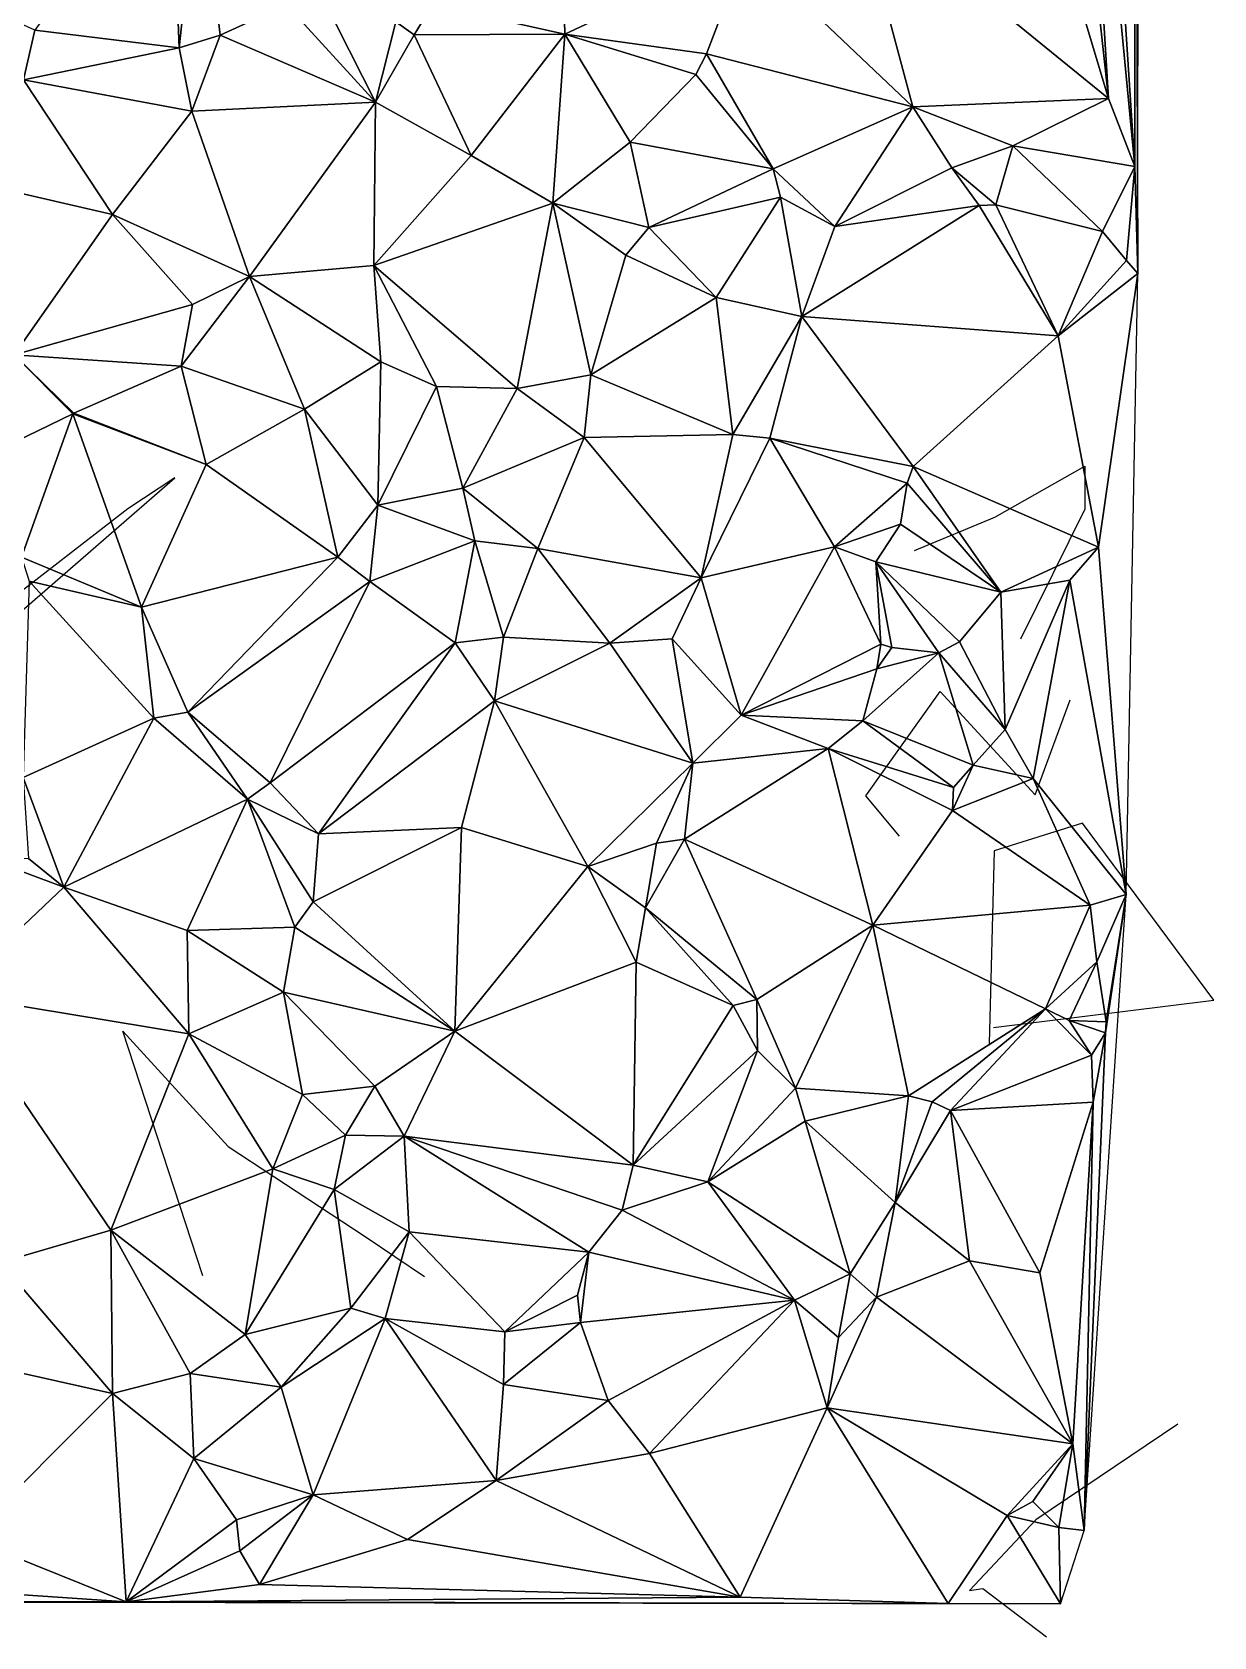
# Model space of a CAD drawing. Header units: metres. Extents: x -15 to 15.5, y -15.2 to 15.3.
# Drawn here: x 7.79 to 15.47, y -15.21 to -4.79 of the extents above; entities that cross this region are included whole.
import ezdxf

# ---------------------------------------------------------------- set-up
doc = ezdxf.new("R2010")
doc.units = ezdxf.units.M
doc.layers.add('CRACKS', color=1, linetype='Continuous')
doc.layers.add('STREET_MESH', color=7, linetype='Continuous')

msp = doc.modelspace()

# ---------------------------------------------------------------- linework, layer by layer
at = {"layer": 'CRACKS'}
for points in [[(7.196, -9.002, 0.1), (8.72, -7.68, 0.1), (8.415, -7.881, 0.1), (6.738, -9.181, 0.1), (7.449, -7.478, 0.1)], [(13.525, -8.152, 0.1), (14.047, -7.935, 0.1), (14.631, -7.604, 0.1), (14.631, -7.883, 0.1), (14.214, -8.728, 0.1)], [(13.427, -10.007, 0.1), (13.209, -9.746, 0.1), (13.692, -9.068, 0.1), (14.309, -9.739, 0.1), (14.536, -9.121, 0.1)], [(14.037, -11.25, 0.1), (15.469, -11.071, 0.1), (14.615, -9.922, 0.1), (14.043, -10.102, 0.1), (14.01, -11.354, 0.1)], [(8.903, -12.861, 0.1), (8.382, -11.272, 0.1), (9.066, -12.021, 0.1), (9.957, -12.606, 0.1), (10.343, -12.865, 0.1)], [(15.234, -13.825, 0.1), (14.313, -14.446, 0.1), (13.881, -14.905, 0.1), (13.968, -14.892, 0.1), (14.382, -15.206, 0.1)]]:
    msp.add_polyline3d(points, dxfattribs=at)
at = {"layer": 'STREET_MESH'}
for points in [[(14.952, 1.595), (14.976, -6.354), (14.984, 4.418)], [(14.955, -5.66), (14.952, 1.595), (14.642, -0.864)], [(14.952, 1.595), (14.955, -5.66), (14.976, -6.354)], [(14.554, -1.445), (14.955, -5.66), (14.642, -0.864)], [(14.554, -1.445), (14.429, -1.954), (14.785, -5.217)], [(14.955, -5.66), (14.554, -1.445), (14.785, -5.217)], [(14.785, -5.217), (14.429, -1.954), (14.16, -3.133)], [(13.142, -3.881), (14.785, -5.217), (14.16, -3.133)], [(7.811, -4.775), (8.749, -4.889), (8.697, -3.541)], [(8.749, -4.889), (8.881, -3.661), (8.697, -3.541)], [(8.881, -3.661), (8.749, -4.889), (9.015, -4.806)], [(9.445, -4.609), (8.881, -3.661), (9.015, -4.806)], [(13.513, -5.272), (13.142, -3.881), (12.433, -4.247)], [(13.142, -3.881), (13.513, -5.272), (14.785, -5.217)], [(11.233, -3.992), (10.394, -4.61), (11.253, -4.8)], [(11.233, -3.992), (11.253, -4.8), (12.433, -4.247)], [(11.253, -4.8), (12.173, -4.928), (12.433, -4.247)], [(12.173, -4.928), (13.513, -5.272), (12.433, -4.247)], [(9.684, -4.568), (9.445, -4.609), (10.024, -5.242)], [(10.156, -4.72), (9.684, -4.568), (10.024, -5.242)], [(10.024, -5.242), (9.445, -4.609), (9.015, -4.806)], [(10.394, -4.61), (10.156, -4.72), (10.276, -4.805)], [(11.253, -4.8), (10.394, -4.61), (10.276, -4.805)], [(7.738, -5.096), (7.811, -4.775), (7.715, -4.731)], [(8.749, -4.889), (7.811, -4.775), (7.738, -5.096)], [(10.156, -4.72), (10.024, -5.242), (10.276, -4.805)], [(8.749, -4.889), (7.738, -5.096), (8.83, -5.301)], [(8.749, -4.889), (8.83, -5.301), (9.015, -4.806)], [(8.83, -5.301), (10.024, -5.242), (9.015, -4.806)], [(10.024, -5.242), (10.645, -5.588), (10.276, -4.805)], [(10.645, -5.588), (11.253, -4.8), (10.276, -4.805)], [(10.645, -5.588), (11.175, -5.897), (11.253, -4.8)], [(11.253, -4.8), (11.175, -5.897), (11.677, -5.501)], [(12.104, -5.062), (11.253, -4.8), (11.677, -5.501)], [(12.104, -5.062), (12.173, -4.928), (11.253, -4.8)], [(12.173, -4.928), (12.104, -5.062), (12.607, -5.674)], [(13.513, -5.272), (12.173, -4.928), (12.607, -5.674)], [(7.738, -5.096), (7.574, -5.799), (8.315, -5.971)], [(8.83, -5.301), (7.738, -5.096), (8.315, -5.971)], [(12.607, -5.674), (12.104, -5.062), (11.677, -5.501)], [(9.206, -6.373), (8.83, -5.301), (8.315, -5.971)], [(8.83, -5.301), (9.206, -6.373), (10.024, -5.242)], [(9.206, -6.373), (10.012, -6.302), (10.024, -5.242)], [(10.012, -6.302), (10.645, -5.588), (10.024, -5.242)], [(13.513, -5.272), (12.607, -5.674), (13.008, -6.048)], [(13.767, -5.668), (13.513, -5.272), (13.008, -6.048)], [(13.513, -5.272), (14.163, -5.525), (14.785, -5.217)], [(13.767, -5.668), (14.163, -5.525), (13.513, -5.272)], [(14.163, -5.525), (14.955, -5.66), (14.785, -5.217)], [(11.175, -5.897), (11.8, -6.056), (11.677, -5.501)], [(11.8, -6.056), (12.607, -5.674), (11.677, -5.501)], [(10.645, -5.588), (10.012, -6.302), (11.175, -5.897)], [(14.163, -5.525), (13.767, -5.668), (14.053, -5.908)], [(14.163, -5.525), (14.053, -5.908), (14.745, -6.082)], [(14.163, -5.525), (14.745, -6.082), (14.955, -5.66)], [(11.8, -6.056), (12.654, -5.859), (12.607, -5.674)], [(12.607, -5.674), (12.654, -5.859), (13.008, -6.048)], [(13.945, -5.912), (13.767, -5.668), (13.008, -6.048)], [(14.053, -5.908), (13.767, -5.668), (13.945, -5.912)], [(14.745, -6.082), (14.902, -6.269), (14.955, -5.66)], [(14.955, -5.66), (14.902, -6.269), (14.976, -6.354)], [(7.574, -5.799), (7.676, -6.883), (8.315, -5.971)], [(11.175, -5.897), (10.012, -6.302), (10.943, -7.1)], [(11.175, -5.897), (10.943, -7.1), (11.423, -7.011)], [(11.65, -6.235), (11.175, -5.897), (11.423, -7.011)], [(11.65, -6.235), (11.8, -6.056), (11.175, -5.897)], [(12.654, -5.859), (11.8, -6.056), (12.237, -6.509)], [(12.654, -5.859), (12.237, -6.509), (12.793, -6.633)], [(12.654, -5.859), (12.793, -6.633), (13.008, -6.048)], [(12.793, -6.633), (13.945, -5.912), (13.008, -6.048)], [(13.945, -5.912), (12.793, -6.633), (14.457, -6.759)], [(14.053, -5.908), (13.945, -5.912), (14.457, -6.759)], [(14.745, -6.082), (14.053, -5.908), (14.457, -6.759)], [(7.676, -6.883), (8.835, -6.556), (8.315, -5.971)], [(8.835, -6.556), (9.206, -6.373), (8.315, -5.971)], [(11.8, -6.056), (11.65, -6.235), (12.237, -6.509)], [(14.902, -6.269), (14.745, -6.082), (14.457, -6.759)], [(12.237, -6.509), (11.65, -6.235), (11.423, -7.011)], [(10.012, -6.302), (9.206, -6.373), (10.058, -6.928)], [(10.012, -6.302), (10.421, -7.087), (10.943, -7.1)], [(10.421, -7.087), (10.012, -6.302), (10.058, -6.928)], [(14.902, -6.269), (14.457, -6.759), (14.976, -6.354)], [(14.457, -6.759), (14.72, -8.13), (14.976, -6.354)], [(14.72, -8.13), (14.9, -10.386), (14.976, -6.354)], [(8.761, -6.956), (9.206, -6.373), (8.835, -6.556)], [(9.563, -7.235), (9.206, -6.373), (8.761, -6.956)], [(9.206, -6.373), (9.563, -7.235), (10.058, -6.928)], [(8.761, -6.956), (8.835, -6.556), (7.676, -6.883)], [(12.345, -7.399), (12.237, -6.509), (11.423, -7.011)], [(12.237, -6.509), (12.345, -7.399), (12.793, -6.633)], [(12.345, -7.399), (12.586, -7.423), (12.793, -6.633)], [(12.793, -6.633), (12.586, -7.423), (13.516, -7.607)], [(12.793, -6.633), (13.516, -7.607), (14.457, -6.759)], [(14.457, -6.759), (13.516, -7.607), (14.72, -8.13)], [(8.058, -7.266), (7.676, -6.883), (7.607, -7.483)], [(7.676, -6.883), (8.058, -7.266), (8.064, -7.26)], [(8.761, -6.956), (7.676, -6.883), (8.064, -7.26)], [(8.923, -7.593), (8.761, -6.956), (8.064, -7.26)], [(9.563, -7.235), (8.761, -6.956), (8.923, -7.593)], [(10.058, -6.928), (9.563, -7.235), (10.038, -7.858)], [(10.421, -7.087), (10.058, -6.928), (10.038, -7.858)], [(10.943, -7.1), (11.38, -7.418), (11.423, -7.011)], [(11.38, -7.418), (12.345, -7.399), (11.423, -7.011)], [(10.421, -7.087), (10.038, -7.858), (10.591, -7.748)], [(10.421, -7.087), (10.591, -7.748), (10.943, -7.1)], [(10.591, -7.748), (11.38, -7.418), (10.943, -7.1)], [(7.724, -8.196), (8.058, -7.266), (7.607, -7.483)], [(7.724, -8.196), (8.504, -8.521), (8.058, -7.266)], [(8.058, -7.266), (8.923, -7.593), (8.064, -7.26)], [(8.504, -8.521), (8.923, -7.593), (8.058, -7.266)], [(9.563, -7.235), (8.923, -7.593), (9.779, -8.196)], [(10.038, -7.858), (9.563, -7.235), (9.779, -8.196)], [(11.079, -8.139), (11.38, -7.418), (10.591, -7.748)], [(11.38, -7.418), (11.079, -8.139), (12.14, -8.33)], [(12.345, -7.399), (11.38, -7.418), (12.14, -8.33)], [(12.586, -7.423), (12.345, -7.399), (12.14, -8.33)], [(12.586, -7.423), (12.14, -8.33), (13.005, -8.129)], [(12.586, -7.423), (13.477, -7.715), (13.516, -7.607)], [(13.477, -7.715), (12.586, -7.423), (13.005, -8.129)], [(8.923, -7.593), (8.504, -8.521), (9.779, -8.196)], [(13.516, -7.607), (13.477, -7.715), (14.086, -8.422)], [(13.516, -7.607), (14.086, -8.422), (14.72, -8.13)], [(10.591, -7.748), (10.038, -7.858), (10.669, -8.09)], [(11.079, -8.139), (10.591, -7.748), (10.669, -8.09)], [(13.477, -7.715), (13.005, -8.129), (13.433, -7.982)], [(14.086, -8.422), (13.477, -7.715), (13.433, -7.982)], [(9.987, -8.353), (10.038, -7.858), (9.779, -8.196)], [(10.038, -7.858), (9.987, -8.353), (10.669, -8.09)], [(13.005, -8.129), (13.274, -8.226), (13.433, -7.982)], [(13.274, -8.226), (14.086, -8.422), (13.433, -7.982)], [(9.987, -8.353), (10.541, -8.752), (10.669, -8.09)], [(10.541, -8.752), (10.856, -8.714), (10.669, -8.09)], [(10.856, -8.714), (11.079, -8.139), (10.669, -8.09)], [(7.724, -8.196), (7.775, -8.351), (8.504, -8.521)], [(8.504, -8.521), (8.805, -9.202), (9.779, -8.196)], [(8.805, -9.202), (9.987, -8.353), (9.779, -8.196)], [(11.546, -8.754), (11.079, -8.139), (10.856, -8.714)], [(11.079, -8.139), (11.546, -8.754), (12.14, -8.33)], [(12.14, -8.33), (12.398, -9.222), (13.005, -8.129)], [(12.398, -9.222), (13.306, -8.761), (13.005, -8.129)], [(13.306, -8.761), (13.274, -8.226), (13.005, -8.129)], [(13.274, -8.226), (13.682, -8.817), (13.817, -8.745)], [(13.274, -8.226), (13.817, -8.745), (14.086, -8.422)], [(13.274, -8.226), (13.377, -8.783), (13.682, -8.817)], [(13.306, -8.761), (13.377, -8.783), (13.274, -8.226)], [(14.086, -8.422), (14.533, -8.344), (14.72, -8.13)], [(14.533, -8.344), (14.9, -10.386), (14.72, -8.13)], [(11.546, -8.754), (11.95, -8.725), (12.14, -8.33)], [(11.95, -8.725), (12.398, -9.222), (12.14, -8.33)], [(7.775, -8.351), (7.736, -9.627), (8.583, -9.241)], [(8.504, -8.521), (7.775, -8.351), (8.583, -9.241)], [(8.805, -9.202), (9.339, -9.661), (9.987, -8.353)], [(9.987, -8.353), (9.339, -9.661), (10.541, -8.752)], [(14.086, -8.422), (13.817, -8.745), (14.114, -9.315)], [(14.533, -8.344), (14.086, -8.422), (14.114, -9.315)], [(14.296, -9.632), (14.533, -8.344), (14.114, -9.315)], [(14.533, -8.344), (14.296, -9.632), (14.9, -10.386)], [(8.805, -9.202), (8.504, -8.521), (8.583, -9.241)], [(9.339, -9.661), (9.653, -9.992), (10.541, -8.752)], [(10.541, -8.752), (9.653, -9.992), (10.796, -9.128)], [(10.541, -8.752), (10.796, -9.128), (10.856, -8.714)], [(10.796, -9.128), (11.546, -8.754), (10.856, -8.714)], [(11.95, -8.725), (11.546, -8.754), (12.085, -9.533)], [(12.398, -9.222), (11.95, -8.725), (12.085, -9.533)], [(13.817, -8.745), (13.682, -8.817), (14.114, -9.315)], [(11.546, -8.754), (10.796, -9.128), (12.085, -9.533)], [(13.306, -8.761), (12.398, -9.222), (13.28, -8.921)], [(13.19, -9.259), (13.682, -8.817), (13.28, -8.921)], [(13.19, -9.259), (13.905, -9.545), (13.682, -8.817)], [(13.377, -8.783), (13.306, -8.761), (13.28, -8.921)], [(13.682, -8.817), (13.377, -8.783), (13.28, -8.921)], [(13.682, -8.817), (13.905, -9.545), (14.114, -9.315)], [(12.398, -9.222), (13.19, -9.259), (13.28, -8.921)], [(10.796, -9.128), (9.653, -9.992), (10.582, -9.951)], [(11.403, -10.203), (10.796, -9.128), (10.582, -9.951)], [(10.796, -9.128), (11.403, -10.203), (12.085, -9.533)], [(7.736, -9.627), (7.999, -10.337), (8.583, -9.241)], [(7.999, -10.337), (9.192, -9.766), (8.583, -9.241)], [(9.192, -9.766), (8.805, -9.202), (8.583, -9.241)], [(9.192, -9.766), (9.339, -9.661), (8.805, -9.202)], [(12.964, -9.438), (12.398, -9.222), (12.085, -9.533)], [(13.19, -9.259), (12.398, -9.222), (12.964, -9.438)], [(13.779, -9.69), (13.19, -9.259), (12.964, -9.438)], [(13.19, -9.259), (13.779, -9.69), (13.905, -9.545)], [(13.905, -9.545), (14.296, -9.632), (14.114, -9.315)], [(12.031, -10.027), (12.964, -9.438), (12.085, -9.533)], [(12.964, -9.438), (12.031, -10.027), (13.253, -10.584)], [(13.771, -9.841), (12.964, -9.438), (13.253, -10.584)], [(13.771, -9.841), (13.779, -9.69), (12.964, -9.438)], [(11.403, -10.203), (11.848, -10.053), (12.085, -9.533)], [(11.848, -10.053), (12.031, -10.027), (12.085, -9.533)], [(13.905, -9.545), (13.771, -9.841), (14.296, -9.632)], [(13.779, -9.69), (13.771, -9.841), (13.905, -9.545)], [(7.736, -9.627), (7.77, -10.152), (7.999, -10.337)], [(9.653, -9.992), (9.339, -9.661), (9.192, -9.766)], [(13.771, -9.841), (14.665, -10.455), (14.296, -9.632)], [(14.296, -9.632), (14.665, -10.455), (14.9, -10.386)], [(9.192, -9.766), (7.999, -10.337), (8.801, -10.619)], [(9.5, -10.598), (9.192, -9.766), (8.801, -10.619)], [(9.5, -10.598), (9.618, -10.433), (9.192, -9.766)], [(9.618, -10.433), (9.653, -9.992), (9.192, -9.766)], [(13.771, -9.841), (13.253, -10.584), (14.665, -10.455)], [(10.582, -9.951), (9.618, -10.433), (10.538, -11.273)], [(9.653, -9.992), (9.618, -10.433), (10.582, -9.951)], [(11.403, -10.203), (10.582, -9.951), (10.538, -11.273)], [(11.403, -10.203), (11.777, -10.473), (11.848, -10.053)], [(11.777, -10.473), (12.501, -11.067), (12.031, -10.027)], [(11.848, -10.053), (11.777, -10.473), (12.031, -10.027)], [(12.031, -10.027), (12.501, -11.067), (13.253, -10.584)], [(7.517, -10.158), (7.263, -11.035), (7.999, -10.337)], [(7.77, -10.152), (7.517, -10.158), (7.999, -10.337)], [(11.716, -10.826), (11.403, -10.203), (10.538, -11.273)], [(11.777, -10.473), (11.403, -10.203), (11.716, -10.826)], [(7.263, -11.035), (8.812, -11.291), (7.999, -10.337)], [(7.999, -10.337), (8.812, -11.291), (8.801, -10.619)], [(14.9, -10.386), (14.766, -11.283), (14.626, -14.514)], [(14.665, -10.455), (14.708, -10.822), (14.9, -10.386)], [(14.9, -10.386), (14.708, -10.822), (14.769, -11.213)], [(14.766, -11.283), (14.9, -10.386), (14.769, -11.213)], [(9.618, -10.433), (9.5, -10.598), (10.538, -11.273)], [(12.347, -11.106), (11.777, -10.473), (11.716, -10.826)], [(11.777, -10.473), (12.347, -11.106), (12.501, -11.067)], [(14.665, -10.455), (13.253, -10.584), (14.376, -11.128)], [(14.708, -10.822), (14.665, -10.455), (14.376, -11.128)], [(9.426, -11.019), (9.5, -10.598), (8.801, -10.619)], [(8.812, -11.291), (9.426, -11.019), (8.801, -10.619)], [(9.5, -10.598), (9.426, -11.019), (10.538, -11.273)], [(13.253, -10.584), (12.501, -11.067), (12.752, -11.642)], [(13.485, -11.693), (13.253, -10.584), (12.752, -11.642)], [(13.253, -10.584), (13.485, -11.693), (14.376, -11.128)], [(11.698, -12.143), (11.716, -10.826), (10.538, -11.273)], [(11.698, -12.143), (12.347, -11.106), (11.716, -10.826)], [(14.53, -11.203), (14.708, -10.822), (14.376, -11.128)], [(14.708, -10.822), (14.53, -11.203), (14.769, -11.213)], [(8.812, -11.291), (7.263, -11.035), (8.304, -12.566)], [(8.304, -12.566), (7.263, -11.035), (7.589, -12.774)], [(9.426, -11.019), (8.812, -11.291), (9.55, -11.684)], [(9.426, -11.019), (10.02, -11.629), (10.538, -11.273)], [(10.02, -11.629), (9.426, -11.019), (9.55, -11.684)], [(12.347, -11.106), (11.698, -12.143), (12.504, -11.399)], [(12.501, -11.067), (12.347, -11.106), (12.504, -11.399)], [(12.501, -11.067), (12.504, -11.399), (12.752, -11.642)], [(13.485, -11.693), (13.64, -11.731), (14.376, -11.128)], [(14.376, -11.128), (13.64, -11.731), (13.758, -11.787)], [(14.674, -11.429), (14.376, -11.128), (13.758, -11.787)], [(14.674, -11.429), (14.53, -11.203), (14.376, -11.128)], [(14.53, -11.203), (14.766, -11.283), (14.769, -11.213)], [(14.53, -11.203), (14.674, -11.429), (14.766, -11.283)], [(8.812, -11.291), (8.304, -12.566), (9.356, -12.167)], [(9.55, -11.684), (8.812, -11.291), (9.356, -12.167)], [(10.02, -11.629), (10.209, -11.955), (10.538, -11.273)], [(10.209, -11.955), (11.698, -12.143), (10.538, -11.273)], [(14.766, -11.283), (14.685, -11.734), (14.626, -14.514)], [(14.766, -11.283), (14.674, -11.429), (14.685, -11.734)], [(12.504, -11.399), (11.698, -12.143), (12.182, -12.252)], [(12.504, -11.399), (12.182, -12.252), (12.752, -11.642)], [(14.685, -11.734), (14.674, -11.429), (13.758, -11.787)], [(9.83, -11.949), (10.02, -11.629), (9.55, -11.684)], [(10.02, -11.629), (9.83, -11.949), (10.209, -11.955)], [(12.182, -12.252), (12.815, -11.858), (12.752, -11.642)], [(12.815, -11.858), (13.485, -11.693), (12.752, -11.642)], [(9.83, -11.949), (9.55, -11.684), (9.356, -12.167)], [(13.485, -11.693), (12.815, -11.858), (13.4, -12.386)], [(13.64, -11.731), (13.485, -11.693), (13.4, -12.386)], [(13.64, -11.731), (13.4, -12.386), (13.758, -11.787)], [(14.338, -12.841), (14.685, -11.734), (13.758, -11.787)], [(14.554, -13.953), (14.685, -11.734), (14.338, -12.841)], [(14.685, -11.734), (14.554, -13.953), (14.626, -14.514)], [(13.107, -12.849), (12.815, -11.858), (12.182, -12.252)], [(12.815, -11.858), (13.107, -12.849), (13.4, -12.386)], [(13.4, -12.386), (13.882, -12.764), (13.758, -11.787)], [(13.882, -12.764), (14.338, -12.841), (13.758, -11.787)], [(9.755, -12.3), (9.83, -11.949), (9.356, -12.167)], [(9.83, -11.949), (9.755, -12.3), (10.209, -11.955)], [(10.209, -11.955), (9.755, -12.3), (10.243, -12.575)], [(11.698, -12.143), (10.209, -11.955), (11.626, -12.435)], [(11.41, -12.708), (10.209, -11.955), (10.243, -12.575)], [(10.209, -11.955), (11.41, -12.708), (11.626, -12.435)], [(9.356, -12.167), (8.304, -12.566), (9.178, -13.243)], [(9.755, -12.3), (9.356, -12.167), (9.178, -13.243)], [(12.182, -12.252), (11.698, -12.143), (11.626, -12.435)], [(12.745, -13.02), (12.182, -12.252), (11.626, -12.435)], [(13.107, -12.849), (12.182, -12.252), (12.745, -13.02)], [(9.755, -12.3), (9.178, -13.243), (9.863, -13.072)], [(10.243, -12.575), (9.755, -12.3), (9.863, -13.072)], [(13.107, -12.849), (13.277, -12.999), (13.4, -12.386)], [(13.277, -12.999), (13.882, -12.764), (13.4, -12.386)], [(11.41, -12.708), (12.745, -13.02), (11.626, -12.435)], [(8.315, -13.626), (8.304, -12.566), (7.589, -12.774)], [(8.304, -12.566), (8.82, -13.495), (9.178, -13.243)], [(8.82, -13.495), (8.304, -12.566), (8.315, -13.626)], [(10.086, -13.138), (10.243, -12.575), (9.863, -13.072)], [(10.086, -13.138), (10.864, -13.225), (10.243, -12.575)], [(10.864, -13.225), (11.41, -12.708), (10.243, -12.575)], [(11.336, -12.988), (11.41, -12.708), (10.864, -13.225)], [(11.336, -12.988), (11.356, -13.164), (11.41, -12.708)], [(11.41, -12.708), (11.356, -13.164), (12.745, -13.02)], [(7.492, -13.441), (8.315, -13.626), (7.589, -12.774)], [(13.277, -12.999), (14.554, -13.953), (13.882, -12.764)], [(13.882, -12.764), (14.554, -13.953), (14.338, -12.841)], [(13.03, -13.262), (13.107, -12.849), (12.745, -13.02)], [(13.03, -13.262), (13.277, -12.999), (13.107, -12.849)], [(11.356, -13.164), (11.336, -12.988), (10.864, -13.225)], [(11.356, -13.164), (11.535, -13.671), (12.745, -13.02)], [(12.745, -13.02), (11.535, -13.671), (11.803, -14.014)], [(12.958, -13.719), (12.745, -13.02), (11.803, -14.014)], [(12.958, -13.719), (13.03, -13.262), (12.745, -13.02)], [(14.554, -13.953), (13.277, -12.999), (12.958, -13.719)], [(13.277, -12.999), (13.03, -13.262), (12.958, -13.719)], [(9.178, -13.243), (9.411, -13.584), (9.863, -13.072)], [(9.411, -13.584), (10.086, -13.138), (9.863, -13.072)], [(9.411, -13.584), (9.618, -14.283), (10.086, -13.138)], [(10.086, -13.138), (9.618, -14.283), (10.807, -14.191)], [(10.855, -13.566), (10.086, -13.138), (10.807, -14.191)], [(10.855, -13.566), (10.864, -13.225), (10.086, -13.138)], [(11.356, -13.164), (10.855, -13.566), (11.535, -13.671)], [(11.356, -13.164), (10.864, -13.225), (10.855, -13.566)], [(8.82, -13.495), (9.411, -13.584), (9.178, -13.243)], [(7.375, -14.565), (8.315, -13.626), (7.492, -13.441)], [(8.82, -13.495), (8.315, -13.626), (8.843, -14.047)], [(9.411, -13.584), (8.82, -13.495), (8.843, -14.047)], [(8.315, -13.626), (7.375, -14.565), (8.405, -14.978)], [(8.843, -14.047), (8.315, -13.626), (8.405, -14.978)], [(9.618, -14.283), (9.411, -13.584), (8.843, -14.047)], [(11.535, -13.671), (10.855, -13.566), (10.807, -14.191)], [(11.535, -13.671), (10.807, -14.191), (11.803, -14.014)], [(12.392, -14.947), (12.958, -13.719), (11.803, -14.014)], [(13.743, -14.988), (12.958, -13.719), (12.392, -14.947)], [(14.126, -14.418), (14.554, -13.953), (12.958, -13.719)], [(14.126, -14.418), (12.958, -13.719), (13.743, -14.988)], [(14.126, -14.418), (14.293, -14.327), (14.554, -13.953)], [(14.554, -13.953), (14.293, -14.327), (14.462, -14.496)], [(14.554, -13.953), (14.462, -14.496), (14.626, -14.514)], [(9.12, -14.446), (8.843, -14.047), (8.405, -14.978)], [(9.12, -14.446), (9.618, -14.283), (8.843, -14.047)], [(10.807, -14.191), (12.392, -14.947), (11.803, -14.014)], [(10.807, -14.191), (9.618, -14.283), (10.231, -14.573)], [(10.807, -14.191), (10.231, -14.573), (12.392, -14.947)], [(9.12, -14.446), (9.142, -14.647), (9.618, -14.283)], [(9.618, -14.283), (9.142, -14.647), (9.271, -14.865)], [(9.618, -14.283), (9.271, -14.865), (10.231, -14.573)], [(14.293, -14.327), (14.126, -14.418), (14.462, -14.496)], [(9.142, -14.647), (9.12, -14.446), (8.405, -14.978)], [(14.126, -14.418), (13.743, -14.988), (14.473, -14.991)], [(14.462, -14.496), (14.126, -14.418), (14.473, -14.991)], [(8.405, -14.978), (7.375, -14.565), (6.937, -14.879)], [(10.231, -14.573), (9.271, -14.865), (12.392, -14.947)], [(14.626, -14.514), (14.462, -14.496), (14.473, -14.991)], [(9.271, -14.865), (9.142, -14.647), (8.405, -14.978)], [(4.659, -14.968), (8.405, -14.978), (6.937, -14.879)], [(12.392, -14.947), (9.271, -14.865), (8.405, -14.978)], [(8.405, -14.978), (-1.805, -14.965), (14.473, -14.991)], [(4.659, -14.968), (-1.805, -14.965), (8.405, -14.978)], [(13.743, -14.988), (12.392, -14.947), (8.405, -14.978)], [(13.743, -14.988), (8.405, -14.978), (14.473, -14.991)]]:
    msp.add_3dface(points, dxfattribs=at)

doc.saveas('drawing.dxf')
